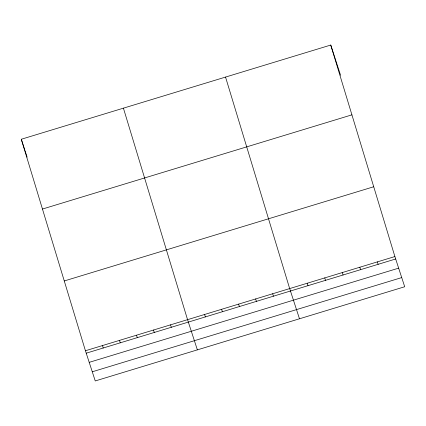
<?xml version="1.0" encoding="UTF-8"?>
<svg xmlns="http://www.w3.org/2000/svg" width="426" height="426" viewBox="0 0 426 426"><rect width="100%" height="100%" fill="white"/><g stroke="black" fill="none" stroke-linecap="round" stroke-linejoin="round"><path stroke-width="0.64" d="M330.752 45.049L394.891 256.558L404.7 286.751L95.248 380.95L85.434 350.752L21.3 139.249L330.752 45.049L340.566 75.248M42.467 209.044L351.919 114.85M64.273 280.958L373.724 186.764M85.434 350.752L394.891 256.558M86.222 353.181L395.679 258.981M89.199 362.345L398.656 268.146M92.272 371.786L401.723 277.587M377.356 261.899L378.139 264.322M359.821 267.235L360.604 269.658M342.28 272.571L343.068 274.994M324.745 277.912L325.533 280.335M307.21 283.247L307.998 285.67M299.489 318.781L289.675 288.588L225.54 77.079M272.656 293.764L273.444 296.192M255.637 298.945L256.425 301.368M238.619 304.127L239.401 306.55M221.595 309.308L222.383 311.731M204.576 314.489L205.364 316.912M197.366 349.863L187.557 319.67L123.418 108.161M170.538 324.852L171.321 327.274M153.514 330.033L154.303 332.456M136.496 335.214L137.284 337.637M119.477 340.395L120.265 342.818M102.458 345.577L103.246 347.999M21.3 139.249L24.868 150.224M25.065 150.836L27.11 157.13"/></g></svg>
